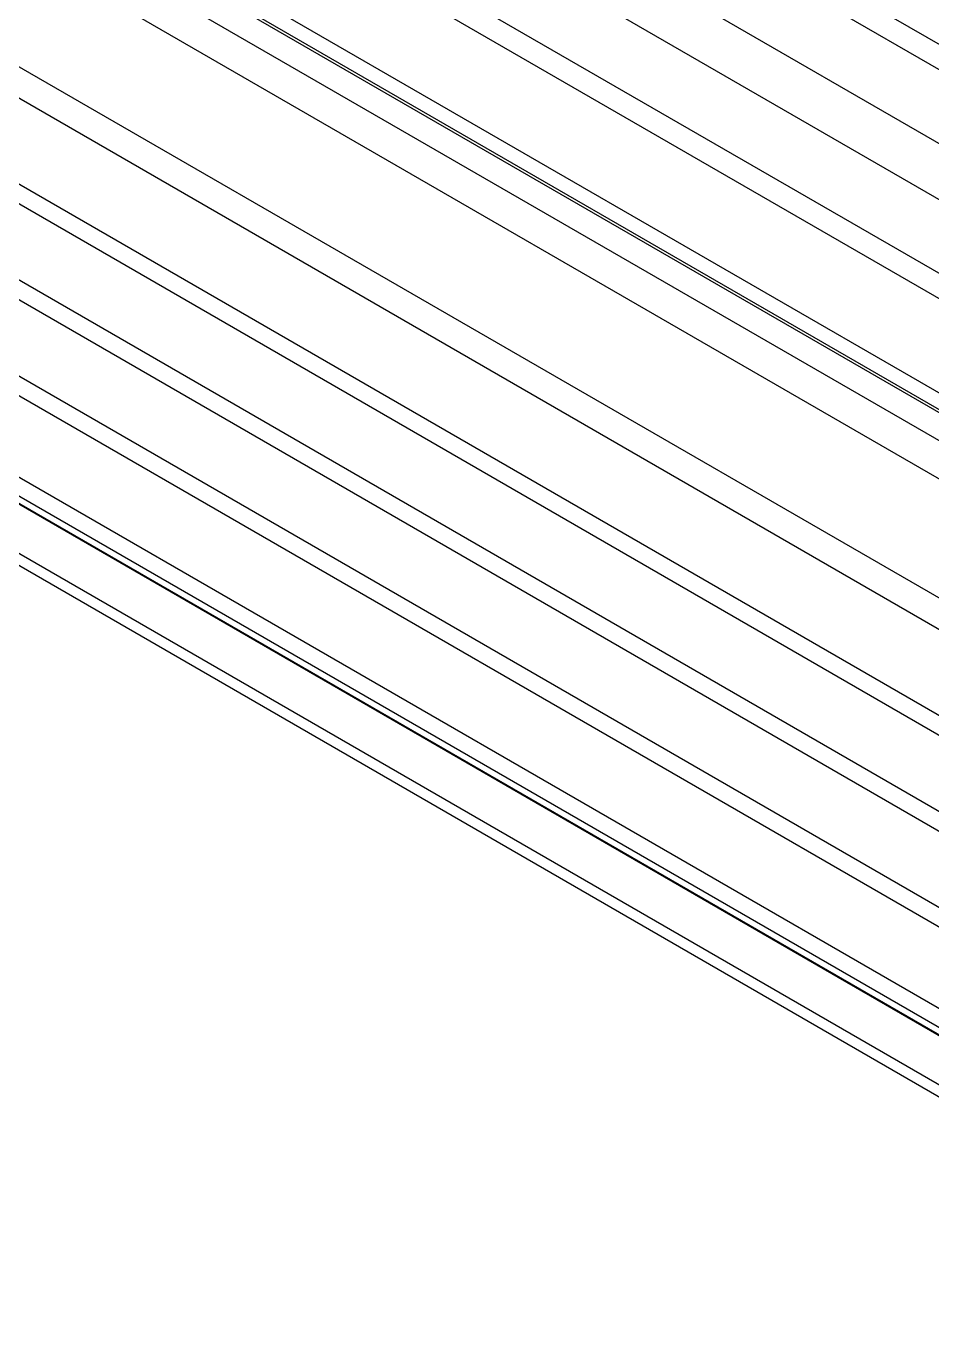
# Model space of a CAD drawing. Extents: x 6 to 134, y 1 to 99.
# Drawn here: x 85.05 to 89.67, y 11.7 to 18.42 of the extents above; entities that cross this region are included whole.
import ezdxf

# ---------------------------------------------------------------- set-up
doc = ezdxf.new("R2010")
doc.units = 0
doc.header["$MEASUREMENT"] = 0
doc.layers.add('OBJECT', color=7, linetype='CONTINUOUS')

msp = doc.modelspace()

# ---------------------------------------------------------------- linework, layer by layer
at = {"layer": 'OBJECT'}
for p, q in [((92.2815, 16.8422), (81.7746, 22.9077)), ((92.1728, 16.7767), (81.691, 22.8278)), ((91.8937, 16.5603), (81.4751, 22.5749)), ((91.8101, 16.3229), (81.3513, 22.3606)), ((92.0887, 15.7845), (81.2403, 22.0472)), ((92.332, 15.5158), (81.2129, 21.9347)), ((92.1997, 15.1099), (81.5377, 21.265)), ((92.1035, 15.0659), (81.5111, 21.1808)), ((92.1274, 15.0675), (81.5349, 21.1824)), ((92.0029, 14.9804), (81.4104, 21.0953)), ((91.9012, 14.8442), (81.3087, 20.9591)), ((91.6773, 14.3645), (81.0848, 20.4794)), ((91.6407, 14.2246), (81.0503, 20.3383)), ((91.6022, 13.8084), (81.0503, 19.8998)), ((81.0253, 19.8157), (91.6007, 13.7106)), ((91.5949, 13.3226), (81.0503, 19.4099)), ((81.0253, 19.3258), (91.5815, 13.2318)), ((91.5875, 12.837), (81.0503, 18.92)), ((81.0253, 18.8359), (91.589, 12.7376)), ((91.6428, 12.2882), (81.0503, 18.4031)), ((91.6869, 12.1667), (81.0944, 18.2816)), ((91.8083, 12.0587), (81.2158, 18.1736)), ((81.2297, 18.1635), (91.8222, 12.0486)), ((91.9276, 11.7347), (81.3452, 17.8437)), ((81.3537, 17.7796), (91.8934, 11.6952))]:
    msp.add_line(p, q, dxfattribs=at)

doc.saveas('drawing.dxf')
